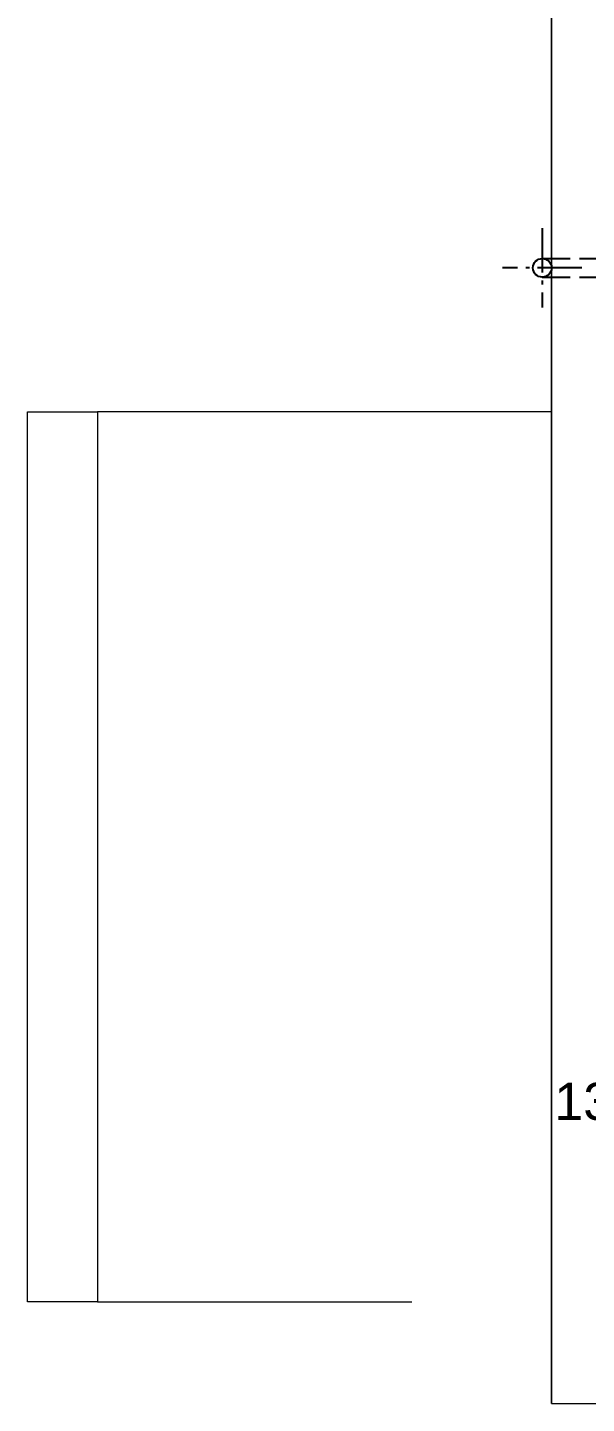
# Model space of a CAD drawing. Header units: millimetres. Extents: x 100 to 940, y 100 to 694.
# Drawn here: x 498.74 to 513.74, y 600.85 to 637.76 of the extents above; entities that cross this region are included whole.
import ezdxf
from ezdxf import colors
from ezdxf.entities.mleader import LeaderData, LeaderLine
from ezdxf.math import Vec2, Vec3

# ---------------------------------------------------------------- set-up
doc = ezdxf.new("R2010")
doc.units = ezdxf.units.MM
doc.linetypes.add('AM_DIN_G_W050x2', pattern=[6.875, 4.75, -0.875, 0.375, -0.875])
doc.linetypes.add('DASHED', pattern=[0.75, 0.5, -0.25])
doc.layers.add('PAREDE', color=7, linetype='Continuous', lineweight=9)
doc.styles.add('Notes', font='arial.ttf', dxfattribs={"height": 3})

msp = doc.modelspace()

# ---------------------------------------------------------------- linework, layer by layer
at = {"color": 2, "linetype": 'AM_DIN_G_W050x2', "ltscale": 0.25}
for p, q in [((512.549, 632.376), (512.549, 630.249)), ((513.612, 631.313), (511.485, 631.313))]:
    msp.add_line(p, q, dxfattribs=at)
at = {"color": 2}
for p, q in [((512.549, 631.563), (512.799, 631.563)), ((512.549, 631.063), (512.799, 631.063))]:
    msp.add_line(p, q, dxfattribs=at)
at = {"color": 2, "linetype": 'DASHED'}
for p, q in [((512.799, 631.563), (514.674, 631.563)), ((512.799, 631.063), (514.674, 631.063))]:
    msp.add_line(p, q, dxfattribs=at)
at = {"color": 2}
msp.add_circle((512.549, 631.313), 0.25, dxfattribs=at)
at = {"layer": 'PAREDE'}
for p, q in [((512.799, 638.697), (512.799, 600.853)), ((512.799, 600.853), (512.799, 638.697)), ((498.736, 603.584), (498.736, 627.447)), ((498.736, 627.447), (500.611, 627.447)), ((500.611, 627.447), (500.611, 603.584)), ((512.799, 627.447), (500.611, 627.447)), ((500.611, 603.584), (498.736, 603.584)), ((500.611, 603.584), (509.049, 603.584)), ((512.799, 600.853), (594.361, 600.853))]:
    msp.add_line(p, q, dxfattribs=at)

# ---------------------------------------------------------------- leaders
at = {"color": 2}
ml = msp.add_multileader_mtext('Standard', dxfattribs=at)
ml.set_content('13', color=2, style='Notes')
ml.set_leader_properties()
ml.build(insert=Vec2(0, 0))
ml.multileader.update_dxf_attribs({"dogleg_length": 7, "arrow_head_size": 3})
ctx = ml.context
ctx.base_point, ctx.char_height, ctx.arrow_head_size, ctx.plane_origin = Vec3(510.874, 608.948), 1, 3, Vec3(518.389, 612.543)
notes = []
notes.append((ctx, [(0, (1, 1, 0), (517.909, 608.948), (-1, 0), 1.696, [(0, [(518.389, 610.456)], 0, [])])]))
ctx.mtext.insert, ctx.mtext.flow_direction = Vec3(512.874, 609.456), 5
for ctx, leaders in notes:
    for number, flags, end, landing, length, lines in leaders:
        leader = LeaderData()
        leader.index, (leader.has_last_leader_line, leader.has_dogleg_vector, leader.attachment_direction) = number, flags
        leader.last_leader_point, leader.dogleg_vector, leader.dogleg_length = Vec3(end), Vec3(landing), length
        for number, points, colour, breaks in lines:
            line = LeaderLine()
            line.index, line.vertices, line.color, line.breaks = number, Vec3.list(points), colors.encode_raw_color(colour), breaks
            leader.lines.append(line)
        ctx.leaders.append(leader)

doc.saveas('drawing.dxf')
